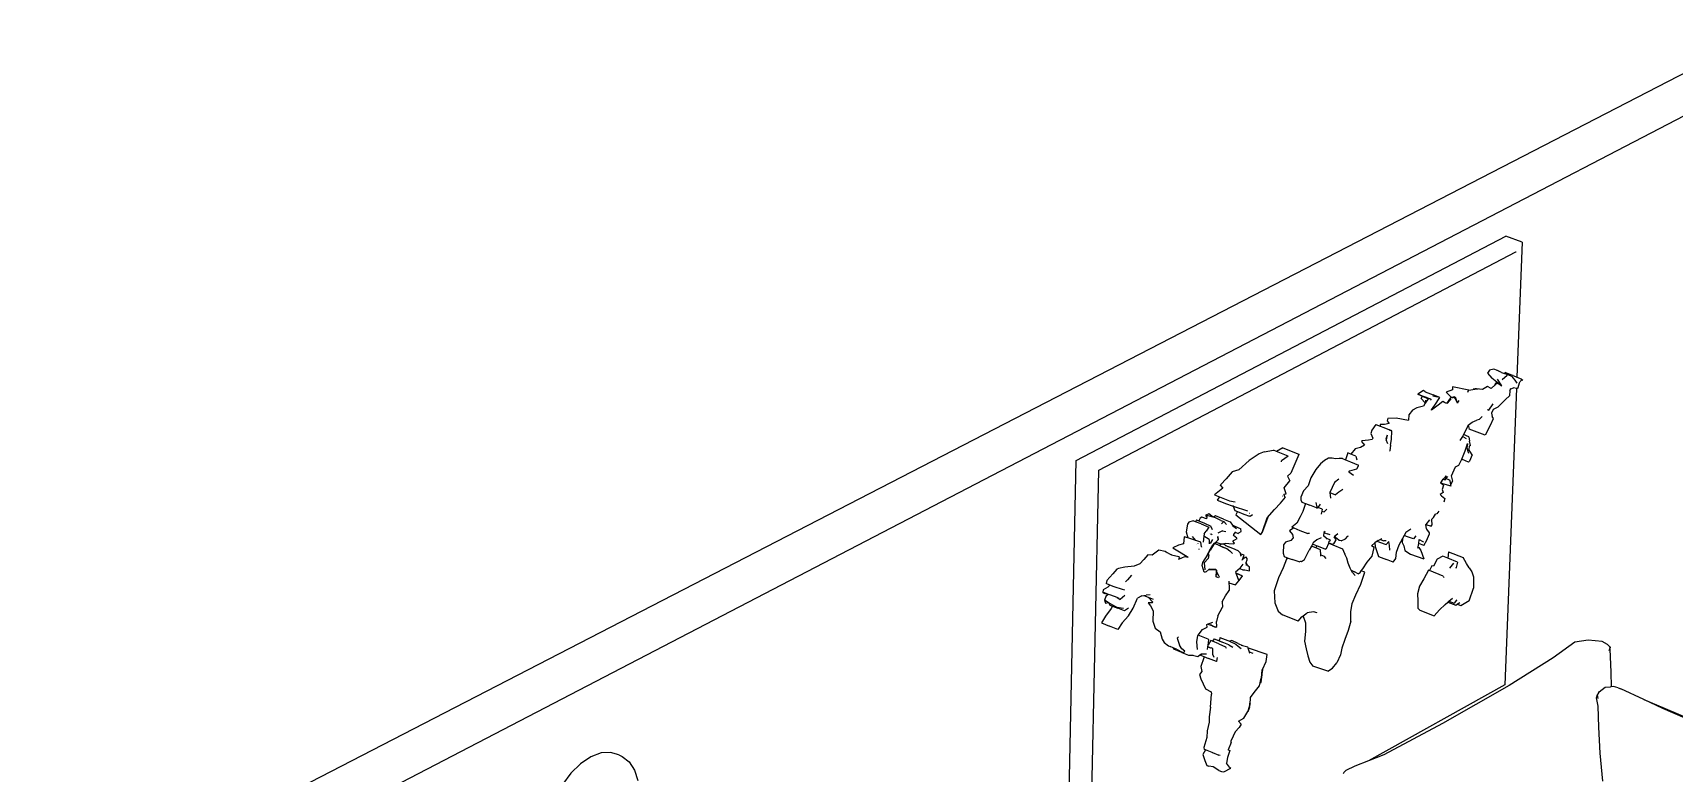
# Model space of a CAD drawing. Header units: millimetres. Extents: x -650 to 3773, y 316 to 2389.
# Drawn here: x -221.8 to 16, y 1194.6 to 1301.7 of the extents above; entities that cross this region are included whole.
import ezdxf

# ---------------------------------------------------------------- set-up
doc = ezdxf.new("R2010")
doc.units = ezdxf.units.MM

# ---------------------------------------------------------------- blocks, each defined once
blk = doc.blocks.new('A$C32a77e9e')
for p, q in [((0, 256.74), (678.59, 606.59)), ((680.25, 601.3), (444.79, 479.06)), ((579.21, 544.71), (641.48, 577.19)), ((643.85, 576.3), (641.48, 577.19)), ((643.85, 576.3), (643.08, 556.76)), ((582.5, 543.29), (642.89, 574.88)), ((642.89, 574.88), (642.96, 574.92)), ((639.1, 557.76), (638.82, 557.33)), ((638.82, 557.33), (639.42, 556.62)), ((639.75, 557.91), (639.1, 557.76)), ((640.18, 556.02), (639.42, 556.62)), ((640.24, 557.72), (639.75, 557.91)), ((640.23, 556.48), (640.83, 555.52)), ((640.84, 557.41), (640.24, 557.72)), ((640.28, 557.67), (640.24, 557.72)), ((640.38, 557.52), (640.38, 557.53)), ((640.84, 557.41), (641.28, 557.29)), ((640.95, 556.4), (641.64, 557.05)), ((641.35, 557.42), (641.28, 557.29)), ((641.28, 557.29), (641.32, 557.28)), ((641.32, 557.28), (642.32, 556.89)), ((642.18, 557.1), (641.35, 557.42)), ((642.51, 556.98), (642.18, 557.1)), ((642.81, 556.33), (642.32, 556.89)), ((642.51, 556.98), (643.08, 556.76)), ((643.08, 556.76), (643.67, 556.52)), ((643.67, 556.52), (643.93, 556.32)), ((629.53, 554.82), (628.71, 554.3)), ((628.71, 554.3), (629.39, 554)), ((629.4, 554.02), (628.71, 554.3)), ((629.4, 554.02), (629.4, 554.02)), ((629.98, 553.79), (629.4, 554.02)), ((629.78, 554.62), (629.53, 554.82)), ((629.78, 554.62), (630.94, 554.18)), ((630.9, 554.07), (631.57, 553.92)), ((631.9, 553.81), (630.94, 554.18)), ((633.73, 554.9), (632.81, 554.57)), ((632.81, 554.57), (633.61, 553.81)), ((633.76, 555.38), (633.73, 554.9)), ((636.09, 554.87), (633.76, 555.38)), ((636.08, 554.87), (635.92, 554.55)), ((636.08, 554.87), (635.92, 554.55)), ((636.09, 554.87), (636.95, 555.02)), ((637.02, 555.07), (636.74, 555.03)), ((637.09, 555.05), (636.74, 555.03)), ((636.95, 555.02), (636.74, 555.03)), ((637.14, 555.05), (636.95, 555.02)), ((637.44, 555), (636.95, 555.02)), ((637.13, 555.06), (637.02, 555.07)), ((637.13, 555.06), (637.09, 555.05)), ((637.22, 555.07), (637.13, 555.06)), ((637.14, 555.05), (637.13, 555.06)), ((637.22, 555.07), (637.14, 555.05)), ((637.44, 555), (637.14, 555.05)), ((638.1, 554.95), (637.22, 555.07)), ((638.83, 555.41), (638.1, 554.95)), ((639.32, 555.13), (638.83, 555.41)), ((639.93, 555.65), (639.32, 555.13)), ((639.93, 555.68), (640.18, 556.02)), ((640.04, 555.74), (639.93, 555.65)), ((639.93, 555.65), (639.93, 555.68)), ((639.93, 555.63), (639.93, 555.65)), ((639.93, 555.54), (639.93, 555.59)), ((640.32, 555.83), (640.04, 555.74)), ((640.74, 555.57), (640.18, 556.02)), ((640.74, 555.57), (640.32, 555.83)), ((640.5, 555.81), (640.83, 555.52)), ((640.84, 555.51), (640.74, 555.57)), ((640.84, 555.49), (640.79, 555.53)), ((640.83, 555.52), (640.84, 555.51)), ((640.84, 555.51), (640.85, 555.49)), ((640.84, 555.49), (640.84, 555.49)), ((640.85, 555.49), (640.84, 555.49)), ((640.86, 555.46), (640.85, 555.49)), ((643.01, 555.11), (641.3, 512.23)), ((641.42, 553.53), (642.02, 554.04)), ((642.05, 554.85), (642.02, 554.04)), ((642.05, 554.85), (642.1, 554.92)), ((642.1, 554.92), (642.21, 555.09)), ((642.21, 555.09), (642.58, 555.21)), ((642.21, 555.09), (642.24, 555.12)), ((643.01, 555.11), (642.58, 555.21)), ((643.11, 555.9), (642.81, 556.33)), ((643.04, 555.1), (643.01, 555.11)), ((643.04, 555.1), (643.26, 555.26)), ((643.26, 555.26), (643.46, 555.93)), ((643.46, 555.93), (643.56, 556.11)), ((643.56, 556.11), (643.71, 556.26)), ((643.93, 556.32), (643.71, 556.26)), ((627.93, 551.98), (627.4, 551.28)), ((628.56, 552.32), (627.93, 551.98)), ((629.53, 552.57), (628.56, 552.32)), ((629.19, 553.69), (629.39, 554)), ((629.78, 553.04), (629.19, 553.69)), ((629.39, 554), (630.22, 553.64)), ((629.8, 552.99), (629.53, 552.57)), ((629.8, 552.99), (629.79, 552.94)), ((630.22, 553.64), (629.8, 552.99)), ((629.85, 553.43), (629.81, 553.08)), ((629.98, 553.79), (630.54, 553.63)), ((630.43, 553.61), (629.98, 553.79)), ((630.4, 553.58), (630.43, 553.57)), ((630.7, 553.45), (630.54, 553.63)), ((630.68, 552.01), (630.69, 552.02)), ((630.68, 552.01), (630.71, 551.97)), ((630.69, 552.03), (631.2, 552.69)), ((630.72, 551.99), (630.69, 552.03)), ((630.69, 552.02), (630.69, 552.03)), ((630.72, 551.99), (630.69, 552.02)), ((631.68, 552.68), (630.72, 551.99)), ((631.2, 552.69), (631.9, 553.81)), ((631.9, 553.81), (631.57, 553.92)), ((632.32, 553.21), (631.68, 552.68)), ((632.59, 553.1), (632.32, 553.21)), ((632.86, 552.95), (632.59, 553.1)), ((633.46, 553.78), (632.86, 552.95)), ((633.49, 553.63), (632.98, 552.99)), ((633.61, 553.81), (633.46, 553.78)), ((633.83, 553.86), (633.61, 553.81)), ((633.67, 553.76), (633.7, 553.73)), ((633.83, 553.86), (633.79, 553.89)), ((633.79, 553.89), (633.85, 553.86)), ((634.18, 553.64), (633.83, 553.86)), ((633.85, 553.86), (633.83, 553.86)), ((634.06, 553.9), (633.85, 553.86)), ((633.85, 553.86), (634.11, 553.75)), ((633.85, 553.86), (633.85, 553.86)), ((634.13, 553.74), (633.85, 553.86)), ((634.06, 553.9), (634.12, 553.83)), ((634.14, 553.74), (634.06, 553.9)), ((634.13, 553.74), (634.11, 553.75)), ((634.12, 553.83), (634.24, 553.69)), ((634.14, 553.72), (634.13, 553.74)), ((634.14, 553.74), (634.13, 553.74)), ((634.24, 553.69), (634.14, 553.74)), ((634.14, 553.72), (634.14, 553.74)), ((634.27, 553.58), (634.14, 553.72)), ((634.18, 553.64), (634.14, 553.72)), ((634.48, 552.99), (634.18, 553.64)), ((634.27, 553.58), (634.18, 553.64)), ((634.33, 553.42), (634.24, 553.69)), ((634.48, 552.99), (634.33, 553.42)), ((634.46, 553), (634.48, 552.99)), ((634.47, 552.98), (634.71, 553.37)), ((634.47, 552.98), (634.47, 552.98)), ((638.77, 552.06), (639.02, 551.97)), ((639.02, 551.97), (639.64, 552.88)), ((639.63, 552.06), (639.37, 551.55)), ((640.3, 552.42), (639.63, 552.06)), ((640.9, 552.97), (640.3, 552.42)), ((640.9, 552.97), (641.42, 553.53)), ((622.64, 549.92), (622.07, 549.1)), ((622.64, 549.92), (623.25, 549.68)), ((623.26, 549.92), (623.25, 549.68)), ((623.25, 549.68), (623.8, 549.47)), ((623.9, 549.92), (623.26, 549.92)), ((623.8, 549.47), (624.61, 549.13)), ((624.55, 550.03), (623.9, 549.92)), ((624.38, 550.82), (624.27, 550.45)), ((624.27, 550.45), (624.55, 550.03)), ((624.38, 550.82), (625.6, 550.85)), ((625.6, 550.85), (627.38, 550.55)), ((627.38, 550.54), (627.35, 550.55)), ((627.4, 551.28), (627.38, 550.55)), ((627.38, 550.54), (627.38, 550.55)), ((627.38, 550.55), (627.38, 550.54)), ((627.38, 550.55), (627.38, 550.55)), ((635.43, 548.56), (635.99, 549.76)), ((635.99, 549.76), (636.03, 549.79)), ((636.03, 549.79), (636.61, 550.22)), ((636.03, 549.79), (636.15, 549.25)), ((637.31, 548.81), (636.15, 549.25)), ((636.61, 550.22), (637.24, 550.54)), ((637.59, 550.65), (637.24, 550.54)), ((638.04, 551.07), (637.59, 550.65)), ((638.86, 549.1), (639.26, 549.81)), ((639.26, 549.81), (639.69, 550.78)), ((639.37, 551.55), (639.49, 551.07)), ((639.69, 550.78), (639.49, 551.07)), ((620.97, 546.92), (620.39, 546.56)), ((620.61, 547.53), (620.56, 547.45)), ((620.56, 547.45), (620.97, 546.92)), ((621.58, 547.62), (620.61, 547.53)), ((622.11, 547.74), (621.58, 547.62)), ((622.07, 549.1), (621.93, 548.62)), ((621.93, 548.62), (622.21, 547.95)), ((622.21, 547.95), (622.11, 547.74)), ((624.27, 548.34), (624.08, 547.77)), ((624.27, 548.34), (624.15, 547.7)), ((624.36, 547.13), (624.15, 547.7)), ((624.96, 548.99), (624.61, 549.13)), ((624.61, 549.13), (624.78, 549.06)), ((624.78, 546.9), (624.65, 546.09)), ((624.78, 546.9), (624.92, 547.73)), ((624.92, 547.73), (624.96, 548.99)), ((635.17, 548.18), (634.78, 547.6)), ((635.35, 548.44), (635.17, 548.18)), ((635.37, 548.07), (635.17, 548.18)), ((635.43, 548.56), (635.35, 548.44)), ((636.1, 548.13), (635.35, 548.44)), ((635.37, 548.07), (635.72, 547.89)), ((635.75, 546.68), (635.89, 547.17)), ((635.89, 547.17), (635.86, 546.71)), ((636.1, 548.13), (636.19, 547.47)), ((636.35, 546.88), (636.14, 546.75)), ((636.35, 546.88), (636.19, 547.47)), ((638.47, 548.38), (637.31, 548.81)), ((638.86, 549.1), (638.47, 548.38)), ((577.87, 479.08), (579.21, 544.71)), ((604.27, 544.67), (602.78, 543.32)), ((605.01, 545.19), (604.27, 544.67)), ((605.74, 545.66), (605.01, 545.19)), ((606.44, 545.97), (605.74, 545.66)), ((606.44, 545.97), (607.81, 546.18)), ((608.26, 546), (607.81, 546.18)), ((609.18, 546.54), (608.26, 546)), ((609.94, 545.33), (608.26, 546)), ((609.94, 545.33), (608.96, 544.64)), ((608.98, 544.51), (608.96, 544.64)), ((609.18, 546.54), (611.48, 545.62)), ((611.46, 545.57), (610.34, 542.86)), ((611.48, 545.62), (611.46, 545.57)), ((615.21, 544.67), (614.63, 544.23)), ((615.79, 545.03), (615.21, 544.67)), ((616.3, 545.01), (615.79, 545.03)), ((616.78, 544.92), (616.3, 545.01)), ((617.31, 545), (616.78, 544.92)), ((617.82, 544.98), (617.31, 545)), ((617.82, 544.98), (618.25, 544.81)), ((618.57, 545.79), (618.25, 544.81)), ((618.25, 544.81), (618.98, 544.52)), ((619.02, 545.61), (618.57, 545.79)), ((618.98, 544.52), (620.12, 544.03)), ((619.65, 546.37), (619.02, 545.61)), ((619.73, 545.33), (619.02, 545.61)), ((620.39, 546.56), (619.65, 546.37)), ((619.73, 545.33), (619.88, 544.79)), ((624.65, 546.09), (624.7, 546.05)), ((634.64, 544), (635.08, 544.89)), ((635.07, 544.9), (635.08, 544.89)), ((635.08, 544.89), (635.21, 545.14)), ((635.08, 544.89), (635.17, 544.86)), ((636.08, 544.46), (635.17, 544.86)), ((635.21, 545.14), (635.59, 546.07)), ((635.59, 546.07), (635.75, 546.68)), ((635.75, 546.69), (635.75, 546.68)), ((635.75, 546.68), (636.07, 545.74)), ((635.87, 546.55), (635.86, 546.71)), ((636.2, 544.61), (636.08, 544.46)), ((636.14, 546.75), (636.09, 546.28)), ((636.59, 545.51), (636.09, 546.28)), ((636.59, 545.51), (636.2, 544.61)), ((581.14, 479.58), (582.5, 543.29)), ((601.82, 543.03), (600.95, 542.02)), ((602.78, 543.32), (601.82, 543.03)), ((609.82, 542.45), (610.34, 542.86)), ((609.82, 542.45), (610.18, 541.77)), ((613.24, 542.19), (612.81, 541.02)), ((613.92, 543.4), (613.24, 542.19)), ((614.63, 544.23), (613.92, 543.4)), ((618.73, 543.01), (618.87, 543.18)), ((619.4, 542.54), (618.73, 543.01)), ((618.87, 543.18), (619.86, 543.47)), ((619.86, 543.47), (620.1, 543.92)), ((620.1, 543.92), (620.12, 544.03)), ((632.41, 542.01), (632.64, 542.22)), ((632.63, 542.18), (632.85, 542.42)), ((632.64, 542.22), (632.63, 542.18)), ((632.64, 542.22), (632.85, 542.42)), ((632.65, 542.31), (632.64, 542.22)), ((632.67, 542.49), (632.85, 542.42)), ((632.68, 542.51), (632.68, 542.51)), ((632.79, 542.03), (633.05, 542.37)), ((633.56, 542.49), (633.56, 542.48)), ((633.56, 542.49), (633.57, 542.49)), ((633.57, 542.49), (633.56, 542.48)), ((633.56, 542.48), (633.73, 541.68)), ((633.57, 542.49), (634.18, 543.8)), ((634.18, 543.8), (634.64, 544)), ((600.46, 540.71), (599.26, 539.7)), ((600.12, 541.07), (600.16, 541.21)), ((600.12, 541.07), (600.46, 540.71)), ((600.95, 542.02), (600.16, 541.21)), ((609.31, 539.8), (609.65, 539.86)), ((609.31, 539.8), (609.35, 539.56)), ((609.37, 540.72), (610.18, 541.77)), ((609.65, 539.86), (609.37, 540.72)), ((612.14, 540.28), (611.79, 539.38)), ((612.81, 541.02), (612.14, 540.28)), ((616.64, 541.53), (615.95, 540.05)), ((615.95, 540.05), (616.08, 539.22)), ((615.95, 540.05), (616.77, 539.72)), ((617.26, 541.97), (616.64, 541.53)), ((617.29, 540.11), (616.77, 539.72)), ((617.83, 540.5), (617.29, 540.11)), ((632.4, 540.08), (631.94, 539.75)), ((631.94, 539.75), (632.15, 539.58)), ((632, 541.43), (632.01, 541.43)), ((632.01, 541.43), (632.03, 541.47)), ((632.45, 541.14), (632.01, 541.43)), ((632.03, 541.47), (632.39, 541.99)), ((632.35, 541.34), (632.03, 541.47)), ((632.03, 541.47), (632.03, 541.47)), ((632.45, 541.14), (632.22, 540.51)), ((632.22, 540.51), (632.4, 540.08)), ((633.53, 540.97), (632.35, 541.34)), ((632.39, 541.99), (632.41, 542.01)), ((632.4, 542.02), (632.41, 542.01)), ((632.41, 542.01), (632.69, 541.9)), ((632.69, 541.9), (632.79, 542.03)), ((633.09, 541.92), (632.79, 542.03)), ((633.39, 541.8), (633.09, 541.92)), ((633.49, 541.18), (633.39, 541.8)), ((633.49, 541.18), (633.73, 541.68)), ((633.53, 540.97), (633.49, 541.18)), ((599.26, 539.7), (599.97, 539.42)), ((599.97, 539.42), (599.67, 538.95)), ((599.67, 538.95), (601.02, 538.44)), ((599.97, 539.42), (601.42, 538.85)), ((601.02, 538.44), (601.84, 538.14)), ((601.42, 538.85), (602.24, 538.72)), ((601.84, 538.14), (601.95, 538.1)), ((601.92, 538.18), (601.93, 538.15)), ((601.95, 538.1), (602.19, 537.45)), ((601.95, 538.1), (604.04, 537.41)), ((602.08, 538.18), (602.04, 538.19)), ((602.19, 537.45), (602.58, 537.3)), ((606.88, 536.4), (607.97, 537.61)), ((607.97, 537.61), (608.81, 538.5)), ((608.81, 538.5), (609.54, 539.39)), ((609.16, 539.54), (609.09, 539.57)), ((609.15, 539.54), (609.09, 539.57)), ((609.15, 539.54), (609.09, 539.57)), ((609.09, 539.56), (609.15, 539.54)), ((609.15, 539.54), (609.15, 539.54)), ((609.16, 539.54), (609.16, 539.54)), ((609.51, 539.4), (609.34, 539.55)), ((609.54, 539.39), (609.51, 539.4)), ((609.52, 539.39), (609.51, 539.4)), ((609.52, 539.39), (609.53, 539.38)), ((609.53, 539.38), (609.52, 539.39)), ((611.79, 539.38), (611.77, 539.01)), ((611.77, 539.01), (611.89, 538.66)), ((611.89, 538.66), (612.43, 538.45)), ((612.43, 538.45), (612.06, 537.29)), ((612.43, 538.45), (613.06, 538.21)), ((614.05, 537.86), (613.06, 538.21)), ((614.15, 537.92), (613.97, 538.62)), ((614.15, 537.92), (614.05, 537.86)), ((614.05, 537.86), (614.2, 537.83)), ((614.2, 537.83), (614.26, 537.91)), ((614.26, 537.91), (614.62, 538.37)), ((614.86, 537.64), (614.26, 537.91)), ((614.8, 537.38), (614.71, 536.94)), ((614.86, 537.64), (614.8, 537.38)), ((614.8, 537.38), (615.16, 537.26)), ((615.16, 537.26), (615.53, 537.64)), ((632.15, 539.58), (632.65, 539.19)), ((632.15, 539.58), (632.26, 539.48)), ((632.65, 539.19), (632.48, 538.64)), ((595.36, 535.47), (595.18, 534.39)), ((595.53, 535.75), (595.36, 535.47)), ((596.15, 535.98), (595.53, 535.75)), ((596.52, 535.83), (596.15, 535.98)), ((596.63, 536.1), (596.52, 535.83)), ((597.31, 535.52), (596.52, 535.83)), ((596.63, 536.1), (597.01, 535.95)), ((597.19, 536.37), (597.01, 535.95)), ((597.01, 535.95), (597.79, 535.64)), ((597.44, 536.51), (597.19, 536.37)), ((597.31, 535.52), (598.44, 535.04)), ((598.08, 536.24), (597.44, 536.51)), ((597.79, 535.64), (598.75, 535.19)), ((597.99, 536.79), (597.97, 536.68)), ((597.97, 536.68), (598.15, 536.6)), ((598.43, 536.97), (597.99, 536.79)), ((599.07, 536.5), (597.99, 536.79)), ((598.44, 535.04), (598.04, 534.45)), ((598.15, 536.6), (598.08, 536.24)), ((599.07, 536.5), (598.43, 536.97)), ((598.98, 534.65), (598.75, 535.19)), ((599.14, 536.48), (599.07, 536.5)), ((599.39, 536.67), (599.14, 536.48)), ((599.43, 536.41), (599.14, 536.48)), ((600.56, 536.21), (599.39, 536.67)), ((600.17, 536), (599.43, 536.41)), ((600.17, 536), (600.6, 535.85)), ((600.44, 535.67), (600.28, 535.52)), ((600.6, 535.85), (600.44, 535.67)), ((600.56, 536.21), (601.54, 535.81)), ((601.02, 535.42), (600.6, 535.85)), ((601.54, 535.81), (601.87, 535.31)), ((602.1, 535.22), (601.87, 535.31)), ((601.87, 535.31), (601.94, 535.22)), ((601.94, 535.22), (602.46, 534.84)), ((602.1, 535.22), (603.07, 534.79)), ((602.55, 537.2), (602.34, 536.83)), ((602.34, 536.83), (605.99, 533.97)), ((602.58, 537.3), (602.55, 537.2)), ((602.58, 537.3), (603.51, 536.93)), ((603.51, 536.93), (604.35, 536.63)), ((604.39, 537.02), (604.35, 537.03)), ((604.41, 536.63), (604.35, 536.63)), ((604.41, 536.63), (604.75, 536.86)), ((606.17, 534.26), (606.88, 536.4)), ((607.01, 536.51), (606.23, 534.41)), ((606.23, 534.41), (606.88, 536.4)), ((611.2, 535.64), (610.47, 535.04)), ((610.47, 535.04), (610.76, 534.93)), ((611.65, 536.52), (611.2, 535.64)), ((612.06, 537.29), (611.65, 536.52)), ((629.88, 535.44), (629.86, 535.42)), ((629.98, 534.79), (629.86, 535.42)), ((630.42, 536.09), (629.88, 535.44)), ((629.88, 535.44), (630.65, 535.18)), ((630.65, 535.18), (630.74, 535.33)), ((630.68, 536.17), (630.98, 536.46)), ((630.68, 536.17), (630.74, 535.33)), ((630.98, 536.46), (631.27, 536.91)), ((631.47, 536.98), (631.27, 536.91)), ((631.77, 537.34), (631.47, 536.98)), ((594.88, 533.64), (594.78, 532.61)), ((595.39, 533.48), (594.88, 533.64)), ((595.18, 534.39), (595.39, 533.48)), ((596.55, 533.12), (595.39, 533.48)), ((596.55, 533.12), (596.07, 533.68)), ((597.3, 532.88), (596.55, 533.12)), ((596.9, 532.7), (596.9, 532.71)), ((597.38, 532.2), (597.3, 532.88)), ((597.74, 533.73), (597.62, 532.88)), ((597.78, 534.07), (597.74, 533.73)), ((598.47, 533.28), (597.74, 533.73)), ((597.78, 534.07), (598.04, 534.45)), ((598.47, 533.28), (598.51, 532.62)), ((598.66, 534.07), (598.64, 534.04)), ((599.22, 532.65), (598.64, 531.73)), ((598.68, 532.67), (599.03, 533.27)), ((598.9, 533.95), (598.8, 534.03)), ((599.01, 532.46), (599.28, 532.73)), ((599.22, 532.65), (599.13, 532.55)), ((599.28, 532.73), (599.44, 532.88)), ((599.28, 532.73), (599.28, 532.73)), ((599.28, 532.73), (599.97, 532.41)), ((599.43, 532.88), (599.44, 532.88)), ((599.44, 532.88), (599.78, 533.22)), ((599.44, 532.88), (600.18, 532.65)), ((600.3, 534.46), (599.74, 534.19)), ((599.78, 533.22), (599.75, 533.69)), ((599.76, 533.7), (599.76, 533.69)), ((599.76, 533.69), (599.78, 533.22)), ((599.78, 533.22), (599.77, 533.22)), ((599.78, 533.22), (599.77, 533.22)), ((599.78, 533.22), (599.78, 533.22)), ((599.78, 533.22), (599.78, 533.22)), ((599.78, 533.22), (599.78, 533.22)), ((600.18, 532.65), (599.97, 532.41)), ((600.2, 532.68), (600.18, 532.65)), ((600.18, 532.65), (600.34, 532.6)), ((600.36, 534.49), (600.3, 534.46)), ((600.34, 534.45), (600.3, 534.46)), ((600.41, 534.52), (600.36, 534.49)), ((600.36, 534.49), (600.37, 534.48)), ((600.36, 532.61), (600.53, 532.65)), ((600.41, 534.52), (600.88, 534.42)), ((600.53, 532.65), (600.9, 532.74)), ((600.81, 532.44), (600.53, 532.65)), ((600.9, 532.74), (601.32, 532.66)), ((601.32, 532.66), (602.07, 532.61)), ((601.94, 533), (601.99, 533.13)), ((602.16, 532.74), (601.94, 533)), ((601.99, 533.82), (601.98, 533.79)), ((602.03, 533.99), (601.99, 533.82)), ((602.51, 533.45), (601.99, 533.82)), ((601.99, 533.13), (602.42, 533.3)), ((602.27, 534.31), (602.03, 533.99)), ((602.07, 532.61), (602.16, 532.74)), ((602.3, 534.35), (602.27, 534.31)), ((602.27, 534.31), (602.71, 534.14)), ((602.51, 533.45), (602.42, 533.3)), ((602.71, 534.14), (602.79, 534.22)), ((602.79, 534.22), (603.13, 534.4)), ((603.13, 534.4), (603.07, 534.79)), ((605.99, 533.97), (606.17, 534.25)), ((606.23, 534.41), (606.17, 534.26)), ((606.17, 534.25), (606.23, 534.41)), ((609.53, 532.86), (609.28, 532.49)), ((610.33, 533.12), (609.53, 532.86)), ((610.76, 534.93), (610.14, 534.5)), ((610.14, 534.5), (610.56, 534)), ((610.65, 533.5), (610.33, 533.12)), ((610.56, 534), (610.65, 533.5)), ((610.76, 534.93), (611.62, 534.58)), ((611.62, 534.58), (612.78, 534.13)), ((613, 534.15), (612.78, 534.13)), ((612.89, 534.06), (612.89, 534.06)), ((612.94, 534.1), (612.94, 534.1)), ((613.55, 532.77), (613.44, 532.57)), ((614.1, 533.21), (613.55, 532.77)), ((614.71, 533.49), (614.1, 533.21)), ((615.1, 534.25), (615.05, 533.77)), ((615.44, 533.43), (615.05, 533.77)), ((615.27, 534.44), (615.1, 534.25)), ((615.1, 534.25), (615.58, 534.07)), ((615.1, 534.25), (615.1, 534.25)), ((616.06, 533.15), (615.44, 533.43)), ((615.56, 533.33), (615.44, 533.43)), ((615.49, 531.95), (615.81, 532.71)), ((616, 533.95), (615.58, 534.07)), ((615.81, 532.71), (615.82, 532.74)), ((615.81, 532.71), (616.38, 532.48)), ((615.82, 532.74), (615.83, 532.8)), ((615.83, 532.8), (615.86, 532.99)), ((615.83, 532.8), (616.34, 532.6)), ((615.86, 532.99), (615.88, 533.04)), ((615.88, 533.04), (616.03, 533.12)), ((616.03, 533.12), (616.06, 533.15)), ((616.53, 532.61), (616.38, 532.59)), ((616.53, 532.61), (616.86, 533.13)), ((617.12, 534.06), (616.58, 533.64)), ((616.69, 533.5), (616.58, 533.64)), ((616.99, 533.42), (616.69, 533.5)), ((616.89, 533.24), (616.69, 533.5)), ((616.99, 533.42), (616.74, 533.66)), ((616.86, 533.13), (616.89, 533.24)), ((617.33, 533.1), (616.99, 533.42)), ((617.61, 533.08), (617.33, 533.1)), ((617.61, 533.08), (618.24, 533.37)), ((618.24, 533.37), (618.6, 533.75)), ((618.6, 533.75), (618.68, 533.77)), ((622.51, 532.76), (622, 532.32)), ((622.83, 533.03), (622.51, 532.76)), ((622.51, 532.76), (622.54, 532.24)), ((622.95, 533.13), (622.83, 533.03)), ((622.83, 533.03), (623.17, 532.89)), ((622.95, 533.13), (623.26, 533.27)), ((623.17, 532.89), (624.14, 532.54)), ((623.26, 533.27), (623.52, 533.38)), ((623.26, 533.27), (623.79, 533.07)), ((624.11, 533.07), (623.79, 533.07)), ((624.14, 532.54), (624.52, 532.96)), ((624.59, 532.38), (624.52, 532.96)), ((626, 532.5), (626.5, 533.37)), ((626.5, 533.37), (626.45, 532.83)), ((626.45, 532.83), (626.7, 532.34)), ((626.5, 533.37), (626.51, 533.4)), ((626.75, 533.83), (626.51, 533.4)), ((626.99, 534.29), (626.75, 533.83)), ((627.09, 533.69), (626.75, 533.83)), ((627.7, 534.76), (626.99, 534.29)), ((628.07, 533.34), (627.09, 533.69)), ((628.43, 533.81), (628.07, 533.34)), ((628.77, 532.22), (628.84, 532.68)), ((628.84, 532.68), (628.93, 533.24)), ((629.59, 532.41), (628.84, 532.68)), ((628.93, 533.24), (629.43, 532.98)), ((629.43, 532.98), (629.55, 532.85)), ((629.59, 532.41), (630, 533.16)), ((629.9, 534.88), (629.97, 534.77)), ((629.98, 534.79), (629.97, 534.77)), ((629.97, 534.77), (630.37, 534.23)), ((630, 533.16), (630.38, 533.97)), ((630.37, 534.23), (630.38, 533.97)), ((589.02, 530.36), (588.43, 529.75)), ((589.58, 531.04), (589.02, 530.36)), ((590.22, 530.98), (589.58, 531.04)), ((591.19, 531.71), (590.22, 530.98)), ((592.11, 531.52), (591.19, 531.71)), ((592.41, 531.34), (592.11, 531.52)), ((592.11, 531.52), (593.03, 531.06)), ((592.99, 531.07), (593.03, 531.06)), ((593.03, 531.06), (594.08, 530.79)), ((594.03, 532.45), (593.22, 532.06)), ((593.22, 532.06), (594.44, 531.33)), ((594.78, 532.61), (594.03, 532.45)), ((594.07, 530.36), (594.06, 530.36)), ((594.91, 530.76), (594.07, 530.36)), ((594.1, 530.42), (594.07, 530.36)), ((594.22, 530.62), (594.08, 530.79)), ((594.1, 530.42), (594.22, 530.62)), ((594.44, 531.33), (595.47, 530.68)), ((595.47, 530.67), (594.91, 530.76)), ((596.69, 532.59), (596.72, 532.58)), ((597.07, 531.81), (597.01, 531.87)), ((597.38, 532.18), (597.37, 532.15)), ((597.38, 532.18), (597.38, 532.2)), ((597.56, 529.91), (598.34, 531.15)), ((598.33, 530.49), (597.77, 529.87)), ((598.56, 531.64), (598.27, 531.1)), ((598.27, 531.1), (598.31, 531.19)), ((598.3, 531.2), (598.31, 531.19)), ((598.31, 531.19), (598.67, 531.88)), ((598.42, 531.04), (598.33, 530.49)), ((598.34, 531.15), (598.35, 531.17)), ((598.34, 531.15), (598.42, 531.04)), ((598.35, 531.17), (598.64, 531.73)), ((598.56, 531.64), (599, 532.46)), ((598.62, 531.7), (599.01, 532.46)), ((598.64, 531.73), (598.62, 531.7)), ((598.64, 531.73), (599.01, 532.46)), ((599, 532.46), (598.67, 531.88)), ((599.97, 532.41), (600.07, 532.36)), ((600.07, 532.36), (600.9, 532.01)), ((600.33, 532.19), (600.9, 532.01)), ((600.34, 532.6), (600.36, 532.61)), ((600.81, 532.43), (600.81, 532.44)), ((600.81, 532.44), (601.28, 532.21)), ((601.28, 532.21), (600.9, 532.36)), ((600.9, 532.01), (601.07, 531.96)), ((601.07, 531.96), (601.46, 531.6)), ((601.9, 531.97), (601.28, 532.21)), ((601.46, 531.6), (601.85, 531.24)), ((602.7, 531.63), (601.9, 531.97)), ((602.96, 531.35), (602.7, 531.63)), ((602.96, 531.35), (602.99, 531.16)), ((603.58, 531), (602.99, 531.16)), ((602.99, 531.16), (603.01, 530.98)), ((603.01, 530.98), (603.11, 530.87)), ((603.27, 530.27), (603.3, 530.34)), ((603.3, 530.34), (603.58, 531)), ((603.68, 530.65), (603.3, 530.34)), ((603.3, 530.34), (603.36, 530.52)), ((603.86, 530.7), (603.68, 530.65)), ((603.99, 530.52), (603.86, 530.7)), ((603.86, 529.92), (604, 530.32)), ((604, 530.32), (603.99, 530.52)), ((609.28, 532.49), (609.2, 531.28)), ((609.2, 531.28), (609.37, 530.79)), ((609.71, 530.4), (609.21, 529.16)), ((609.37, 530.79), (609.94, 530.58)), ((609.94, 530.58), (609.71, 530.4)), ((609.94, 530.58), (610.5, 530.37)), ((611.52, 530.01), (610.5, 530.37)), ((611.87, 530.06), (612.29, 530.38)), ((612.29, 530.38), (612.97, 531.73)), ((613.29, 532.3), (612.97, 531.73)), ((613.44, 532.57), (613.29, 532.3)), ((613.95, 532.03), (613.29, 532.3)), ((613.93, 532.39), (613.44, 532.57)), ((614.19, 532.29), (613.93, 532.39)), ((614.06, 532.27), (613.95, 532.03)), ((614.62, 531.76), (613.95, 532.03)), ((614.19, 532.29), (614.06, 532.27)), ((615.28, 531.88), (614.19, 532.29)), ((614.65, 531.05), (614.62, 531.76)), ((614.65, 531.05), (615.15, 530.84)), ((614.66, 530.85), (614.65, 531.05)), ((615.43, 530.5), (615.15, 530.84)), ((615.28, 531.88), (615.49, 531.95)), ((616.34, 532.6), (616.38, 532.48)), ((616.34, 532.6), (616.38, 532.59)), ((616.38, 532.48), (617.8, 531.92)), ((617.8, 531.92), (617.95, 531.59)), ((617.95, 531.59), (618.16, 531.14)), ((618.43, 530.58), (618.16, 531.14)), ((618.64, 529.82), (618.43, 530.58)), ((621.36, 529.98), (622.08, 530.87)), ((622.38, 532.1), (622, 532.32)), ((622.08, 530.87), (622.38, 532.1)), ((622.54, 532.24), (623.03, 530.81)), ((623.03, 530.81), (624.18, 530.35)), ((625.16, 529.99), (624.18, 530.35)), ((624.64, 531.71), (624.59, 532.38)), ((625.16, 529.99), (625.51, 530.5)), ((625.51, 530.5), (625.65, 531.44)), ((625.65, 531.44), (626, 532.5)), ((626.7, 532.34), (626.83, 531.65)), ((626.83, 531.65), (627.65, 531.15)), ((627.65, 531.15), (629.58, 530.45)), ((628.74, 532), (628.76, 532.14)), ((628.76, 532.14), (628.77, 532.22)), ((628.76, 532.14), (628.88, 532.08)), ((628.88, 532.08), (629.13, 531.66)), ((629.13, 531.66), (629.58, 530.45)), ((631.53, 530.43), (630.98, 529.42)), ((632.36, 530.84), (631.53, 530.43)), ((633.08, 530.56), (632.36, 530.84)), ((633.18, 531.48), (633.08, 530.56)), ((634.48, 530), (633.08, 530.56)), ((633.18, 531.48), (635.3, 530.64)), ((635.78, 529.8), (635.3, 530.64)), ((584.51, 528.3), (583.66, 527.34)), ((585.11, 528.96), (584.51, 528.3)), ((585.35, 529.07), (585.11, 528.96)), ((586.27, 529.27), (585.35, 529.07)), ((587.61, 529.42), (586.27, 529.27)), ((587.26, 528.1), (586.66, 527.43)), ((588.43, 529.75), (587.61, 529.42)), ((597.49, 529.5), (597.56, 529.91)), ((597.77, 528.54), (597.49, 529.5)), ((597.77, 529.87), (597.84, 528.86)), ((597.91, 528.51), (597.77, 528.54)), ((598.04, 528.6), (597.91, 528.51)), ((598.51, 528.94), (598.04, 528.6)), ((598.04, 528.6), (598.04, 528.6)), ((599.46, 528.89), (598.49, 528.86)), ((599.46, 528.91), (598.51, 528.94)), ((599.53, 528.83), (599.46, 528.91)), ((599.51, 528.71), (599.53, 528.67)), ((599.51, 527.86), (599.53, 528.67)), ((599.82, 527.71), (599.51, 527.86)), ((599.53, 528.67), (599.53, 528.83)), ((599.53, 528.83), (599.53, 528.67)), ((599.53, 528.67), (599.53, 528.09)), ((599.53, 528.67), (599.53, 528.67)), ((600, 527.82), (599.53, 528.67)), ((602.91, 529.04), (602.31, 528.52)), ((602.31, 528.53), (602.31, 528.52)), ((602.31, 528.52), (602.35, 528.42)), ((602.35, 528.42), (603.24, 528.04)), ((602.35, 528.42), (602.36, 528.4)), ((602.36, 528.4), (603.24, 528.04)), ((602.36, 528.4), (602.81, 527.27)), ((602.81, 527.27), (603.29, 527.89)), ((602.99, 529.11), (602.91, 529.04)), ((602.91, 529.04), (603.38, 528.87)), ((602.99, 529.11), (603.4, 529.7)), ((603.24, 528.04), (603.29, 527.89)), ((603.38, 528.87), (603.65, 528.86)), ((603.65, 528.86), (604.34, 528.72)), ((603.9, 529.51), (603.86, 529.92)), ((604.09, 529.43), (603.86, 529.92)), ((604.34, 529.23), (604.09, 529.43)), ((604.34, 528.72), (604.34, 529.23)), ((609.21, 529.16), (608.55, 527.69)), ((611.52, 530.01), (611.75, 530.1)), ((611.74, 530.1), (611.75, 530.1)), ((611.75, 530.1), (611.76, 530.11)), ((611.75, 530.1), (611.87, 530.06)), ((618.9, 529.11), (618.64, 529.82)), ((619.07, 528.8), (618.9, 529.11)), ((619.07, 528.8), (619.53, 528.59)), ((619.23, 528.5), (619.07, 528.8)), ((619.64, 528.03), (619.23, 528.5)), ((620.06, 528.3), (619.53, 528.59)), ((620.06, 528.3), (620.34, 528.46)), ((620.34, 528.46), (620.53, 528.73)), ((620.44, 526.78), (621.02, 528.53)), ((620.53, 528.73), (620.73, 529.02)), ((621.02, 528.53), (620.53, 528.73)), ((620.73, 529.02), (621.36, 529.98)), ((630.27, 528.8), (629.6, 527.57)), ((630.41, 528.75), (630.27, 528.8)), ((630.73, 529.46), (630.41, 528.75)), ((632.39, 527.96), (630.41, 528.75)), ((630.98, 529.42), (630.73, 529.46)), ((632.39, 527.96), (632.47, 527.77)), ((633.37, 529.1), (633.94, 529.81)), ((634.48, 530), (634.26, 529.21)), ((634.34, 529.08), (634.26, 529.21)), ((636.17, 529.16), (635.78, 529.8)), ((636.17, 529.16), (636.52, 528.57)), ((636.52, 528.57), (636.79, 527.87)), ((636.79, 527.87), (636.8, 527.06)), ((583.14, 525.96), (583.08, 525.64)), ((583.08, 525.64), (583.35, 525.44)), ((583.91, 525.32), (583.08, 525.64)), ((583.83, 526.36), (583.14, 525.96)), ((583.66, 527.34), (583.56, 526.89)), ((584.1, 526.67), (583.56, 526.89)), ((584.11, 526.63), (583.83, 526.36)), ((584.1, 526.67), (584.11, 526.63)), ((584.73, 526.43), (584.1, 526.67)), ((585.91, 526), (584.73, 526.43)), ((586.25, 525.94), (585.91, 526)), ((586.66, 527.43), (586.37, 527.14)), ((599.89, 527.8), (599.89, 527.79)), ((599.89, 527.79), (599.9, 527.75)), ((600.84, 525.09), (601.38, 525.89)), ((601.35, 527.24), (601.36, 526.98)), ((601.36, 526.98), (602.29, 526.68)), ((601.36, 526.98), (601.4, 526.42)), ((601.4, 526.42), (601.38, 525.89)), ((602.29, 526.68), (602.81, 527.27)), ((608.55, 527.69), (607.9, 525.84)), ((607.9, 525.84), (607.99, 524.11)), ((619.75, 525.27), (620.44, 526.78)), ((628.94, 526.49), (628.66, 525.37)), ((629.6, 527.57), (628.94, 526.49)), ((636.15, 524.39), (636.76, 526.23)), ((636.8, 527.06), (636.76, 526.23)), ((583.51, 524.99), (583.32, 524.49)), ((583.32, 524.49), (583.45, 524.02)), ((583.84, 524.16), (583.32, 524.49)), ((583.88, 525.32), (583.35, 525.44)), ((583.45, 524.02), (583.84, 524.16)), ((584.29, 523.27), (583.45, 522.15)), ((583.88, 525.32), (583.51, 524.99)), ((583.97, 524.07), (583.84, 524.16)), ((583.91, 525.32), (583.88, 525.32)), ((584.26, 525.18), (583.91, 525.32)), ((583.97, 524.07), (584.09, 523.77)), ((584.28, 523.88), (583.97, 524.07)), ((584.09, 523.77), (584.47, 523.62)), ((585.17, 524.85), (584.26, 525.18)), ((584.28, 523.88), (585.13, 523.47)), ((584.47, 523.62), (584.29, 523.27)), ((584.47, 523.62), (585.25, 523.31)), ((585.13, 523.47), (586.08, 523.34)), ((585.17, 524.85), (585.59, 524.57)), ((585.45, 524.74), (585.17, 524.85)), ((586.24, 522.94), (585.25, 523.31)), ((586.26, 525.17), (585.59, 524.57)), ((586.8, 523.33), (586.24, 522.94)), ((586.79, 522.19), (587.47, 523.31)), ((587.47, 523.31), (588.1, 524.75)), ((588.75, 525.09), (588.1, 524.75)), ((588.75, 525.09), (589.02, 525.13)), ((589.02, 525.13), (589.35, 525.18)), ((589.02, 525.13), (589.63, 524.91)), ((589.95, 525.27), (589.35, 525.18)), ((589.63, 524.91), (589.87, 524.82)), ((589.63, 524.91), (590.31, 524.18)), ((590.23, 524.08), (589.67, 524.09)), ((589.67, 524.09), (590.01, 523.65)), ((589.87, 524.82), (590.39, 524.6)), ((590.01, 523.65), (590.4, 522.95)), ((590.31, 524.18), (590.23, 524.08)), ((599.73, 522.22), (600.44, 523.46)), ((600.37, 524.23), (600.84, 525.09)), ((600.37, 524.23), (600.44, 523.46)), ((607.99, 524.11), (608.46, 522.89)), ((619.01, 522.77), (619.22, 524.01)), ((619.22, 524.01), (619.75, 525.27)), ((628.66, 525.37), (628.71, 524.38)), ((628.71, 524.38), (628.73, 523.3)), ((628.73, 523.3), (628.99, 523.02)), ((631.84, 523.08), (632.66, 523.87)), ((632.66, 523.87), (633.05, 524.21)), ((633.05, 524.21), (633.22, 524.35)), ((633.05, 524.21), (634.21, 523.76)), ((633.22, 524.35), (633.72, 524.78)), ((633.22, 524.35), (634, 524.05)), ((634.3, 524.48), (634, 524.05)), ((634.21, 523.76), (634.41, 523.89)), ((634.38, 524.51), (634.3, 524.48)), ((634.41, 523.89), (634.78, 524.14)), ((634.95, 523.68), (634.41, 523.89)), ((636.15, 524.39), (634.95, 523.68)), ((583.45, 522.15), (582.9, 521.19)), ((582.9, 521.19), (584.07, 520.71)), ((585.88, 521.21), (585.24, 520.25)), ((585.88, 521.21), (586.79, 522.19)), ((590.4, 522.95), (590.32, 521.44)), ((590.32, 521.44), (590.68, 520.43)), ((598.13, 520.96), (598.24, 521)), ((598.18, 520.56), (598.13, 520.96)), ((598.24, 521), (599, 521.28)), ((598.47, 520.92), (598.24, 521)), ((599.09, 520.7), (598.47, 520.92)), ((598.68, 520.94), (599.09, 520.7)), ((599.73, 522.22), (599.57, 521.37)), ((599.59, 520.67), (599.57, 521.37)), ((608.46, 522.89), (609.13, 522.34)), ((611.4, 521.42), (609.13, 522.34)), ((611.4, 521.42), (611.92, 522.06)), ((611.92, 522.06), (612.11, 522.2)), ((612.11, 522.2), (612.67, 522.62)), ((612.11, 522.2), (612.11, 522.17)), ((612.11, 522.17), (612.43, 521.21)), ((612.43, 521.21), (612.44, 519.93)), ((613.6, 522.8), (612.67, 522.62)), ((614.12, 522.62), (613.6, 522.8)), ((619, 521.43), (618.62, 520.08)), ((619, 521.43), (619.01, 522.77)), ((628.99, 523.02), (631.1, 522.19)), ((631.1, 522.19), (631.84, 523.08)), ((585.24, 520.25), (584.07, 520.71)), ((590.68, 520.43), (591.41, 519.88)), ((591.41, 519.88), (591.66, 518.84)), ((591.66, 518.84), (591.96, 518.33)), ((593.87, 519), (594.03, 519.15)), ((593.87, 519), (594.19, 517.98)), ((596.69, 518.45), (596.86, 519.35)), ((596.82, 517.33), (596.69, 518.45)), ((596.86, 519.35), (596.91, 519.42)), ((596.91, 519.42), (597.5, 520.23)), ((598.33, 518.84), (596.91, 519.42)), ((597.5, 520.23), (598.18, 520.56)), ((598.32, 517.96), (598.42, 518.73)), ((598.72, 518.64), (598.32, 517.96)), ((598.42, 518.73), (598.33, 518.84)), ((598.96, 518.55), (598.72, 518.64)), ((599.22, 518.88), (598.96, 518.55)), ((599.88, 518.17), (598.96, 518.55)), ((599.09, 520.7), (599.26, 520.6)), ((599.22, 518.88), (599.86, 518.62)), ((599.26, 520.6), (599.45, 520.57)), ((599.45, 520.57), (599.33, 520.62)), ((599.35, 520.62), (599.45, 520.57)), ((599.45, 520.57), (599.59, 520.67)), ((599.98, 518.71), (599.86, 518.62)), ((599.86, 518.62), (600.38, 518.41)), ((600.03, 519.09), (599.98, 518.71)), ((600.03, 519.09), (601.19, 518.63)), ((601.34, 517.99), (600.38, 518.41)), ((601.19, 518.63), (601.43, 518.52)), ((601.75, 518.62), (601.43, 518.52)), ((601.43, 518.52), (602.35, 518.12)), ((602.7, 518.22), (601.75, 518.62)), ((612.44, 519.93), (612.28, 518.55)), ((612.28, 518.55), (612.54, 517.45)), ((618.13, 518.79), (617.73, 517.55)), ((618.62, 520.08), (618.13, 518.79)), ((651.48, 518.38), (648.32, 516.15)), ((653.41, 518.69), (651.48, 518.38)), ((655.44, 518.48), (653.41, 518.69)), ((656.21, 518.04), (655.44, 518.48)), ((591.96, 518.33), (592.61, 517.85)), ((592.61, 517.85), (592.82, 517.76)), ((593.26, 517.59), (592.82, 517.76)), ((593.26, 517.59), (593.27, 517.53)), ((593.77, 517.39), (593.26, 517.59)), ((593.27, 517.53), (593.37, 517.37)), ((594.53, 516.91), (593.37, 517.37)), ((593.77, 517.39), (594.57, 516.93)), ((594.53, 517.43), (594.19, 517.98)), ((594.98, 517.08), (594.53, 517.43)), ((594.53, 516.91), (595.51, 516.52)), ((594.57, 516.93), (594.92, 516.98)), ((594.92, 516.98), (594.98, 517.08)), ((595.51, 516.52), (596.07, 516.51)), ((596.07, 516.51), (596.83, 516.33)), ((596.07, 516.51), (596.15, 516.5)), ((596.83, 516.33), (597.14, 516.54)), ((597.14, 516.54), (597.4, 516.73)), ((597.14, 516.54), (597.21, 516.5)), ((597.21, 516.5), (597.7, 516.3)), ((597.73, 516.14), (597.29, 514.89)), ((597.32, 516.56), (597.33, 516.56)), ((597.33, 516.56), (597.36, 516.62)), ((597.4, 516.73), (598.12, 516.73)), ((597.7, 516.3), (597.73, 516.14)), ((597.7, 516.3), (598.37, 516.04)), ((598.24, 517.33), (598.29, 517.71)), ((598.29, 517.71), (598.3, 517.78)), ((598.29, 517.71), (598.7, 517.6)), ((598.3, 517.78), (598.32, 517.96)), ((598.3, 517.78), (598.7, 517.6)), ((599.54, 515.59), (598.37, 516.04)), ((598.7, 517.6), (598.77, 517.58)), ((599.02, 517.46), (598.77, 517.58)), ((599.02, 516.55), (599.02, 517.46)), ((599.02, 516.55), (599.18, 516.22)), ((599.62, 515.66), (599.69, 516.18)), ((599.88, 518.17), (600.84, 517.73)), ((600.84, 517.73), (600.96, 517.53)), ((601.34, 517.99), (601.92, 517.69)), ((602.35, 518.12), (602.71, 517.84)), ((602.7, 518.22), (603.3, 517.91)), ((602.71, 517.84), (603.1, 517.48)), ((603.11, 517.96), (603.3, 517.91)), ((603.3, 517.91), (604.08, 517.7)), ((604.15, 517.52), (604.08, 517.7)), ((604.2, 517.51), (604.15, 517.52)), ((604.35, 516.97), (604.15, 517.52)), ((606.91, 516.6), (604.2, 517.51)), ((604.88, 516.78), (604.35, 516.97)), ((604.41, 516.8), (604.35, 516.97)), ((606.75, 515.6), (606.91, 516.59)), ((606.91, 516.6), (606.91, 516.59)), ((612.54, 517.45), (612.8, 516.42)), ((612.8, 516.42), (613.06, 515.48)), ((617.51, 516.54), (617, 515.42)), ((617.73, 517.55), (617.51, 516.54)), ((648.32, 516.15), (641.96, 512.12)), ((656.52, 517.74), (656.21, 518.04)), ((656.56, 517.64), (656.4, 517.13)), ((656.54, 517.7), (656.52, 517.74)), ((656.54, 517.7), (656.56, 517.7)), ((656.55, 517.68), (656.54, 517.7)), ((656.56, 517.7), (656.55, 517.68)), ((656.56, 517.67), (656.55, 517.68)), ((656.55, 517.37), (656.56, 517.64)), ((656.55, 517.37), (656.66, 514.06)), ((656.56, 517.67), (656.56, 517.7)), ((656.56, 517.7), (656.56, 517.66)), ((656.56, 517.66), (656.56, 517.67)), ((656.56, 517.66), (656.56, 517.64)), ((597.44, 514.17), (597.07, 513.7)), ((597.07, 513.7), (597.26, 513.07)), ((597.29, 514.89), (597.44, 514.17)), ((599.54, 515.59), (599.62, 515.66)), ((606.11, 513.63), (606.03, 513.17)), ((606.05, 513), (606.13, 513.73)), ((606.07, 513.33), (606.12, 513.74)), ((606.07, 513.33), (606.13, 513.73)), ((606.07, 513.33), (606.11, 513.63)), ((606.11, 513.68), (606.19, 514.37)), ((606.11, 513.68), (606.12, 513.74)), ((606.11, 513.68), (606.11, 513.63)), ((606.13, 513.8), (606.12, 513.74)), ((606.13, 513.73), (606.22, 514.43)), ((606.22, 514.43), (606.13, 513.8)), ((606.13, 513.8), (606.19, 514.37)), ((606.13, 513.73), (606.13, 513.8)), ((606.22, 514.43), (606.75, 515.6)), ((613.06, 515.48), (613.53, 514.91)), ((615.69, 514.22), (613.53, 514.91)), ((615.69, 514.22), (616.37, 514.61)), ((616.37, 514.61), (617, 515.42)), ((656.66, 514.06), (656.71, 511.94)), ((597.26, 513.07), (597.98, 511.64)), ((597.98, 511.64), (598.76, 511.2)), ((605.03, 511.11), (605.8, 512.08)), ((605.8, 512.08), (606.03, 513.17)), ((606.06, 513.28), (605.93, 512.47)), ((606.03, 513.17), (605.93, 512.47)), ((606, 512.79), (605.93, 512.47)), ((606, 512.79), (606.06, 513.28)), ((606.03, 513.17), (606.06, 513.3)), ((606.07, 513.32), (606.06, 513.3)), ((606.06, 513.3), (606.06, 513.28)), ((606.07, 513.33), (606.07, 513.32)), ((606.07, 513.32), (606.07, 513.32)), ((641.3, 512.23), (621.57, 501.2)), ((641.96, 512.12), (632.27, 506.63)), ((654.99, 511.22), (654.8, 510.87)), ((654.99, 511.22), (654.96, 511.19)), ((654.99, 511.22), (655.87, 511.86)), ((655.87, 511.86), (656.64, 511.94)), ((656.71, 511.94), (656.64, 511.94)), ((657.07, 511.96), (656.71, 511.94)), ((657.73, 511.79), (657.07, 511.96)), ((657.73, 511.79), (658.13, 511.66)), ((661.48, 510.08), (658.13, 511.66)), ((598.67, 509), (598.48, 507.59)), ((598.67, 509), (598.84, 510.86)), ((598.76, 511.2), (598.84, 510.86)), ((604.39, 509.41), (604.09, 508.34)), ((604.24, 508.72), (604.31, 508.95)), ((604.26, 508.74), (604.33, 508.94)), ((604.28, 508.8), (604.31, 508.95)), ((604.33, 508.94), (604.28, 508.8)), ((604.31, 508.95), (604.37, 509.28)), ((604.31, 508.95), (604.36, 509.12)), ((604.33, 508.94), (604.43, 509.39)), ((604.33, 508.94), (604.37, 509.18)), ((604.33, 508.94), (604.36, 509.12)), ((604.36, 509.12), (604.37, 509.28)), ((604.36, 509.12), (604.37, 509.18)), ((604.37, 509.18), (604.43, 509.54)), ((604.37, 509.28), (604.43, 509.54)), ((604.37, 509.28), (604.39, 509.41)), ((604.37, 509.18), (604.43, 509.39)), ((604.39, 509.41), (604.43, 509.75)), ((604.43, 509.54), (604.39, 509.41)), ((604.43, 509.39), (604.47, 510.38)), ((604.47, 510.38), (605.03, 511.11)), ((654.6, 510.32), (654.76, 510.82)), ((654.86, 509.14), (654.6, 510.32)), ((654.76, 510.82), (654.74, 510.75)), ((654.74, 510.75), (654.76, 510.78)), ((654.82, 510.25), (654.74, 510.75)), ((654.96, 511.19), (654.76, 510.82)), ((654.76, 510.78), (654.8, 510.87)), ((654.76, 510.82), (654.76, 510.78)), ((654.94, 506.09), (654.86, 509.14)), ((661.48, 510.08), (664.57, 508.79)), ((664.21, 508.8), (661.48, 510.08)), ((598.5, 506.8), (598.18, 505.57)), ((598.48, 507.59), (598.5, 506.8)), ((602.72, 506.95), (602.74, 506.95)), ((602.73, 506.96), (602.74, 506.96)), ((602.74, 506.95), (602.73, 506.95)), ((603.12, 506.51), (602.74, 506.95)), ((602.74, 506.95), (602.74, 506.95)), ((602.76, 506.95), (602.74, 506.95)), ((602.76, 506.95), (603.49, 507.4)), ((603.12, 506.51), (602.84, 506.03)), ((603.49, 507.4), (604.09, 508.34)), ((604.08, 508.3), (604.11, 508.38)), ((604.1, 508.36), (604.08, 508.3)), ((604.09, 508.34), (604.08, 508.3)), ((604.09, 508.34), (604.1, 508.36)), ((604.24, 508.72), (604.1, 508.36)), ((604.1, 508.36), (604.11, 508.38)), ((604.11, 508.38), (604.21, 508.6)), ((604.11, 508.38), (604.18, 508.48)), ((604.18, 508.48), (604.24, 508.65)), ((604.18, 508.48), (604.21, 508.6)), ((604.21, 508.6), (604.24, 508.72)), ((604.21, 508.6), (604.24, 508.65)), ((604.28, 508.8), (604.24, 508.72)), ((604.24, 508.65), (604.26, 508.74)), ((604.24, 508.65), (604.26, 508.7)), ((604.26, 508.74), (604.28, 508.8)), ((604.26, 508.7), (604.26, 508.74)), ((632.27, 506.63), (623.81, 502.07)), ((672.5, 505.22), (664.21, 508.8)), ((664.57, 508.79), (672.09, 505.59)), ((598.15, 504.58), (597.72, 503.15)), ((598.18, 505.57), (598.15, 504.58)), ((602.26, 505.43), (601.68, 504.16)), ((601.68, 503.89), (601.68, 504.16)), ((602.84, 506.03), (602.26, 505.43)), ((655.15, 502.34), (654.94, 506.09)), ((508.9, 501.82), (507.41, 500.8)), ((510.4, 502.37), (508.9, 501.82)), ((511.77, 502.45), (510.4, 502.37)), ((512.97, 502.07), (511.77, 502.45)), ((512.97, 502.07), (513.45, 501.87)), ((513.45, 501.87), (514.46, 501.07)), ((597.94, 502.8), (597.58, 502.12)), ((597.58, 502.12), (597.85, 501.29)), ((597.72, 503.15), (597.76, 502.88)), ((597.94, 502.8), (597.76, 502.88)), ((598.93, 502.43), (597.94, 502.8)), ((598.93, 502.43), (598.96, 502.42)), ((598.96, 502.41), (598.96, 502.42)), ((598.96, 502.42), (599.9, 502.04)), ((600.08, 501.98), (599.9, 502.04)), ((601.13, 501.7), (601.02, 500.86)), ((601.48, 502.7), (601.13, 501.7)), ((601.26, 502.8), (601.24, 502.75)), ((601.68, 503.89), (601.26, 502.8)), ((601.26, 502.8), (601.48, 502.7)), ((623.81, 502.07), (621.57, 501.2)), ((655.52, 498.27), (655.15, 502.34)), ((506.03, 499.44), (504.82, 497.78)), ((507.41, 500.8), (506.03, 499.44)), ((514.46, 501.07), (515.22, 499.89)), ((515.22, 499.89), (515.71, 498.35)), ((597.85, 501.29), (598.13, 500.54)), ((598.13, 500.54), (598.45, 500.43)), ((599.05, 500.33), (598.45, 500.43)), ((598.49, 500.46), (598.49, 500.46)), ((599.05, 500.33), (599, 500.36)), ((599.88, 499.84), (599.05, 500.33)), ((599.88, 499.84), (600.26, 499.68)), ((600.26, 499.68), (600.59, 499.61)), ((600.59, 499.61), (601.61, 500.15)), ((601.43, 500.3), (601.02, 500.86)), ((601.43, 500.3), (601.61, 500.15)), ((618, 499.52), (617.91, 499.32)), ((618, 499.52), (618.28, 499.83)), ((619.6, 500.44), (618.28, 499.83)), ((621.57, 501.2), (619.6, 500.44))]:
    blk.add_line(p, q)

msp = doc.modelspace()

# ---------------------------------------------------------------- block references
msp.add_blockref('A$C32a77e9e', (-649.87, 695.14))

doc.saveas('drawing.dxf')
